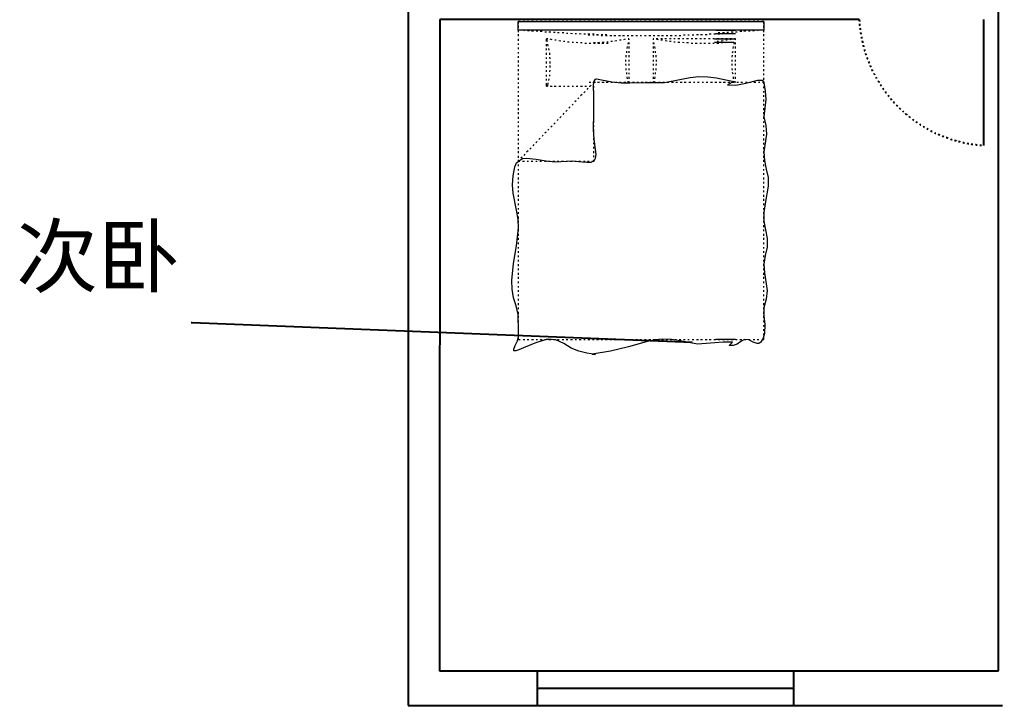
# Model space of a CAD drawing. Header units: millimetres. Extents: x 2265 to 17623, y 3383 to 17046.
# Drawn here: x 2544 to 9370, y 3799 to 8575 of the extents above; entities that cross this region are included whole.
import ezdxf
from ezdxf import colors
from ezdxf.entities.mleader import LeaderData, LeaderLine
from ezdxf.math import Vec2, Vec3

# ---------------------------------------------------------------- set-up
doc = ezdxf.new("R2010")
doc.units = ezdxf.units.MM
doc.linetypes.add('ACAD_ISO03W100', pattern=[30, 12, -18])
doc.styles.get("Standard").update_dxf_attribs({"font": 'arial.ttf'})

msp = doc.modelspace()

# ---------------------------------------------------------------- hatches: boundary and pattern name
h = msp.add_hatch(color=3)
h.dxf.hatch_style = 2
h.paths.add_polyline_path([(7730.5, 7055.7), (7732.1, 7054.1), (7730.5, 7052.6), (7728.9, 7054.1)])

# ---------------------------------------------------------------- linework, layer by layer
for p, q in [((5248.4, 13063.3), (5248.4, 3799.3)), ((9357.7, 8259.3), (9357.7, 8947.3)), ((5467.3, 8574.2), (5465.4, 4039.3)), ((8387.5, 8574.2), (5467.3, 8574.2)), ((9252.7, 8574.9), (9252.7, 7698.9)), ((9357.7, 4039.3), (9357.7, 8259.3)), ((5465.4, 4039.3), (6146.4, 4039.3)), ((6146.4, 4039.3), (6146.4, 3799.3)), ((6146.4, 4039.3), (7929.4, 4039.3)), ((7929.4, 4039.3), (9357.7, 4039.3)), ((7929.4, 4039.3), (7929.4, 3799.3)), ((6146.4, 3919.3), (7929.4, 3919.3)), ((5248.4, 3799.3), (7929.4, 3799.3)), ((7929.4, 3799.3), (9385.7, 3799.3))]:
    msp.add_line(p, q)
at = {"color": 3, "lineweight": 0}
for points in [[(6012.6, 8560.4), (6012.6, 8547.8)], [(6028.4, 8560.4), (6012.6, 8560.4)], [(6060, 8560.4), (6047.3, 8560.4)], [(6088.4, 8560.4), (6075.8, 8560.4)], [(6120, 8560.4), (6107.3, 8560.4)], [(6148.4, 8560.4), (6138.9, 8560.4)], [(6180, 8560.4), (6167.3, 8560.4)], [(6208.4, 8560.4), (6198.9, 8560.4)], [(6240, 8560.4), (6227.3, 8560.4)], [(6271.5, 8560.4), (6258.9, 8560.4)], [(6300, 8560.4), (6287.3, 8560.4)], [(6331.5, 8560.4), (6318.9, 8560.4)], [(6360, 8560.4), (6347.3, 8560.4)], [(6391.5, 8560.4), (6378.9, 8560.4)], [(6420, 8560.4), (6410.5, 8560.4)], [(6451.5, 8560.4), (6438.9, 8560.4)], [(6480, 8560.4), (6470.5, 8560.4)], [(6511.5, 8560.4), (6498.9, 8560.4)], [(6513.1, 8560.4), (6500.5, 8560.4)], [(6543.1, 8560.4), (6530.5, 8560.4)], [(6541.5, 8560.4), (6532.1, 8560.4)], [(6571.5, 8560.4), (6558.9, 8560.4)], [(6573.1, 8560.4), (6560.5, 8560.4)], [(6603.1, 8560.4), (6590.5, 8560.4)], [(6601.5, 8560.4), (6592.1, 8560.4)], [(6631.5, 8560.4), (6618.9, 8560.4)], [(6633.1, 8560.4), (6620.5, 8560.4)], [(6664.7, 8560.4), (6652.1, 8560.4)], [(6693.1, 8560.4), (6680.5, 8560.4)], [(6724.7, 8560.4), (6712.1, 8560.4)], [(6753.1, 8560.4), (6740.5, 8560.4)], [(6784.7, 8560.4), (6772.1, 8560.4)], [(6813.1, 8560.4), (6800.5, 8560.4)], [(6844.7, 8560.4), (6832.1, 8560.4)], [(6873.1, 8560.4), (6863.6, 8560.4)], [(6904.7, 8560.4), (6892.1, 8560.4)], [(6936.3, 8560.4), (6923.6, 8560.4)], [(6964.7, 8560.4), (6952.1, 8560.4)], [(6996.3, 8560.4), (6983.6, 8560.4)], [(7024.7, 8560.4), (7012.1, 8560.4)], [(7056.3, 8560.4), (7043.6, 8560.4)], [(7084.7, 8560.4), (7072.1, 8560.4)], [(7116.3, 8560.4), (7103.6, 8560.4)], [(7144.7, 8560.4), (7135.2, 8560.4)], [(7176.3, 8560.4), (7163.6, 8560.4)], [(7204.7, 8560.4), (7195.2, 8560.4)], [(7236.3, 8560.4), (7223.6, 8560.4)], [(7267.9, 8560.4), (7255.2, 8560.4)], [(7296.3, 8560.4), (7283.6, 8560.4)], [(7327.9, 8560.4), (7315.2, 8560.4)], [(7356.3, 8560.4), (7343.6, 8560.4)], [(7387.9, 8560.4), (7375.2, 8560.4)], [(7389.4, 8560.4), (7526.8, 8560.4)], [(7417.9, 8560.4), (7405.2, 8560.4)], [(7416.3, 8560.4), (7406.8, 8560.4)], [(7447.9, 8560.4), (7435.2, 8560.4)], [(7449.4, 8560.4), (7436.8, 8560.4)], [(7477.9, 8560.4), (7465.2, 8560.4)], [(7476.3, 8560.4), (7466.8, 8560.4)], [(7507.9, 8560.4), (7495.2, 8560.4)], [(7509.4, 8560.4), (7496.8, 8560.4)], [(7537.9, 8560.4), (7528.4, 8560.4)], [(7569.4, 8560.4), (7556.8, 8560.4)], [(7597.9, 8560.4), (7588.4, 8560.4)], [(7629.4, 8560.4), (7616.8, 8560.4)], [(7661, 8560.4), (7648.4, 8560.4)], [(7689.4, 8560.4), (7676.8, 8560.4)], [(7724.2, 8547.8), (7724.2, 8560.4), (7708.4, 8560.4)], [(6012.6, 8532), (6012.6, 8519.4)], [(6012.6, 8500.4), (6012.6, 8487.8)], [(6028.4, 8500.4), (6012.6, 8500.4)], [(6028.4, 8500.4), (6012.6, 8500.4)], [(6012.6, 8472), (6012.6, 8459.4)], [(6060, 8500.4), (6047.3, 8500.4)], [(6060, 8497.3), (6047.3, 8500.4)], [(6088.4, 8500.4), (6075.8, 8500.4)], [(6091.5, 8497.3), (6078.9, 8497.3)], [(6120, 8500.4), (6107.3, 8500.4)], [(6120, 8494.1), (6107.3, 8494.1)], [(6148.4, 8500.4), (6138.9, 8500.4)], [(6151.5, 8491), (6138.9, 8494.1)], [(6180, 8500.4), (6167.3, 8500.4)], [(6180, 8491), (6167.3, 8491)], [(6208.4, 8500.4), (6198.9, 8500.4)], [(6211.5, 8487.8), (6198.9, 8487.8)], [(6240, 8500.4), (6227.3, 8500.4)], [(6240, 8487.8), (6227.3, 8487.8)], [(6271.5, 8500.4), (6258.9, 8500.4)], [(6271.5, 8484.7), (6258.9, 8484.7)], [(6300, 8500.4), (6287.3, 8500.4)], [(6300, 8481.5), (6287.3, 8481.5)], [(6331.5, 8500.4), (6318.9, 8500.4)], [(6331.5, 8481.5), (6318.9, 8481.5)], [(6360, 8500.4), (6347.3, 8500.4)], [(6360, 8478.3), (6350.5, 8478.3)], [(6391.5, 8500.4), (6378.9, 8500.4)], [(6391.5, 8475.2), (6378.9, 8478.3)], [(6420, 8500.4), (6410.5, 8500.4)], [(6420, 8475.2), (6413.6, 8475.2), (6410.5, 8475.2)], [(6451.5, 8500.4), (6438.9, 8500.4)], [(6451.5, 8472), (6438.9, 8475.2)], [(6480, 8500.4), (6470.5, 8500.4)], [(6483.1, 8472), (6470.5, 8472)], [(6511.5, 8500.4), (6498.9, 8500.4)], [(6511.5, 8472), (6498.9, 8472)], [(6513.1, 8500.4), (6500.5, 8500.4)], [(6513.1, 8465.7), (6500.5, 8465.7)], [(6543.1, 8500.4), (6530.5, 8500.4)], [(6543.1, 8472), (6530.5, 8472)], [(6541.5, 8500.4), (6532.1, 8500.4)], [(6541.5, 8465.7), (6532.1, 8465.7)], [(6571.5, 8500.4), (6558.9, 8500.4)], [(6571.5, 8468.9), (6558.9, 8468.9)], [(6573.1, 8500.4), (6560.5, 8500.4)], [(6573.1, 8465.7), (6560.5, 8465.7)], [(6603.1, 8500.4), (6590.5, 8500.4)], [(6603.1, 8468.9), (6590.5, 8468.9)], [(6601.5, 8500.4), (6592.1, 8500.4)], [(6631.5, 8500.4), (6618.9, 8500.4)], [(6631.5, 8468.9), (6618.9, 8468.9)], [(6633.1, 8500.4), (6620.5, 8500.4)], [(6664.7, 8500.4), (6652.1, 8500.4)], [(6693.1, 8500.4), (6680.5, 8500.4)], [(6724.7, 8500.4), (6712.1, 8500.4)], [(6753.1, 8500.4), (6740.5, 8500.4)], [(6784.7, 8500.4), (6772.1, 8500.4)], [(6813.1, 8500.4), (6800.5, 8500.4)], [(6844.7, 8500.4), (6832.1, 8500.4)], [(6873.1, 8500.4), (6863.6, 8500.4)], [(6904.7, 8500.4), (6892.1, 8500.4)], [(6936.3, 8500.4), (6923.6, 8500.4)], [(6964.7, 8500.4), (6952.1, 8500.4)], [(6996.3, 8500.4), (6983.6, 8500.4)], [(7024.7, 8500.4), (7012.1, 8500.4)], [(7056.3, 8500.4), (7043.6, 8500.4)], [(7084.7, 8500.4), (7072.1, 8500.4)], [(7116.3, 8500.4), (7103.6, 8500.4)], [(7144.7, 8500.4), (7135.2, 8500.4)], [(7176.3, 8500.4), (7163.6, 8500.4)], [(7176.3, 8465.7), (7163.6, 8465.7)], [(7204.7, 8500.4), (7195.2, 8500.4)], [(7204.7, 8465.7), (7195.2, 8465.7)], [(7236.3, 8500.4), (7223.6, 8500.4)], [(7236.3, 8465.7), (7223.6, 8465.7)], [(7267.9, 8500.4), (7255.2, 8500.4)], [(7267.9, 8468.9), (7255.2, 8468.9)], [(7296.3, 8500.4), (7283.6, 8500.4)], [(7296.3, 8468.9), (7283.6, 8468.9)], [(7327.9, 8500.4), (7315.2, 8500.4)], [(7327.9, 8468.9), (7315.2, 8468.9)], [(7356.3, 8500.4), (7343.6, 8500.4)], [(7356.3, 8472), (7343.6, 8472)], [(7387.9, 8500.4), (7375.2, 8500.4)], [(7387.9, 8472), (7375.2, 8472)], [(7386.3, 8478.3), (7526.8, 8478.3)], [(7389.4, 8500.4), (7526.8, 8500.4)], [(7416.3, 8472), (7403.6, 8472)], [(7417.9, 8500.4), (7405.2, 8500.4)], [(7417.9, 8481.5), (7405.2, 8481.5)], [(7416.3, 8500.4), (7406.8, 8500.4)], [(7447.9, 8500.4), (7435.2, 8500.4)], [(7447.9, 8475.2), (7435.2, 8472)], [(7449.4, 8500.4), (7436.8, 8500.4)], [(7449.4, 8481.5), (7436.8, 8481.5)], [(7477.9, 8500.4), (7465.2, 8500.4)], [(7477.9, 8484.7), (7465.2, 8484.7)], [(7476.3, 8500.4), (7466.8, 8500.4)], [(7476.3, 8475.2), (7473.1, 8475.2), (7466.8, 8475.2)], [(7507.9, 8500.4), (7495.2, 8500.4)], [(7507.9, 8478.3), (7495.2, 8475.2)], [(7509.4, 8500.4), (7496.8, 8500.4)], [(7509.4, 8487.8), (7496.8, 8487.8)], [(7537.9, 8487.8), (7525.2, 8487.8)], [(7537.9, 8500.4), (7528.4, 8500.4)], [(7569.4, 8500.4), (7556.8, 8500.4)], [(7569.4, 8491), (7556.8, 8491)], [(7597.9, 8494.1), (7585.2, 8491)], [(7597.9, 8500.4), (7588.4, 8500.4)], [(7629.4, 8500.4), (7616.8, 8500.4)], [(7629.4, 8494.1), (7616.8, 8494.1)], [(7657.9, 8497.3), (7645.2, 8497.3)], [(7661, 8500.4), (7648.4, 8500.4)], [(7689.4, 8500.4), (7676.8, 8500.4)], [(7689.4, 8500.4), (7676.8, 8497.3)], [(7724.2, 8500.4), (7708.4, 8500.4)], [(7724.2, 8500.4), (7708.4, 8500.4)], [(7724.2, 8519.4), (7724.2, 8532)], [(7724.2, 8487.8), (7724.2, 8500.4)], [(7724.2, 8459.4), (7724.2, 8472)], [(6012.6, 8440.4), (6012.6, 8427.8)], [(6012.6, 8408.9), (6012.6, 8399.4)], [(6211.5, 8421.5), (6211.5, 8440.4)], [(6211.5, 8440.4), (6214.7, 8421.5)], [(6221, 8440.4), (6211.5, 8440.4)], [(6211.5, 8389.9), (6211.5, 8402.6)], [(6217.9, 8402.6), (6221, 8389.9)], [(6249.4, 8434.1), (6236.8, 8437.3)], [(6277.9, 8431), (6268.4, 8431)], [(6309.4, 8424.7), (6296.8, 8427.8)], [(6337.9, 8421.5), (6328.4, 8421.5)], [(6369.4, 8418.3), (6356.8, 8418.3)], [(6397.9, 8415.2), (6388.4, 8415.2)], [(6429.4, 8412), (6416.8, 8415.2)], [(6457.9, 8412), (6448.4, 8412)], [(6489.4, 8408.9), (6476.8, 8408.9)], [(6519.4, 8408.9), (6506.8, 8408.9)], [(6517.9, 8408.9), (6508.4, 8408.9)], [(6549.4, 8408.9), (6536.8, 8408.9)], [(6551, 8412), (6538.4, 8412)], [(6579.4, 8415.2), (6566.8, 8412)], [(6581, 8408.9), (6568.4, 8408.9)], [(6601.5, 8462.6), (6592.1, 8462.6)], [(6609.4, 8408.9), (6596.8, 8408.9)], [(6611, 8415.2), (6598.4, 8415.2)], [(6633.1, 8462.6), (6620.5, 8462.6)], [(6641, 8408.9), (6628.4, 8408.9)], [(6639.4, 8418.3), (6630, 8418.3)], [(6664.7, 8462.6), (6652.1, 8462.6)], [(6671, 8421.5), (6658.4, 8421.5)], [(6693.1, 8462.6), (6680.5, 8462.6)], [(6699.4, 8427.8), (6686.8, 8424.7)], [(6724.7, 8462.6), (6712.1, 8462.6)], [(6731, 8431), (6718.4, 8431)], [(6753.1, 8462.6), (6740.5, 8462.6)], [(6759.4, 8437.3), (6746.8, 8434.1)], [(6784.7, 8462.6), (6772.1, 8462.6)], [(6784.7, 8440.4), (6778.4, 8440.4)], [(6778.4, 8402.6), (6781.5, 8415.2)], [(6784.7, 8440.4), (6784.7, 8434.1)], [(6784.7, 8434.1), (6784.7, 8440.4)], [(6784.7, 8415.2), (6784.7, 8402.6)], [(6813.1, 8462.6), (6800.5, 8462.6)], [(6844.7, 8462.6), (6832.1, 8462.6)], [(6873.1, 8462.6), (6863.6, 8462.6)], [(6904.7, 8462.6), (6892.1, 8462.6)], [(6936.3, 8462.6), (6923.6, 8462.6)], [(6964.7, 8462.6), (6952.1, 8462.6)], [(6958.4, 8440.4), (6952.1, 8440.4), (6952.1, 8434.1)], [(6952.1, 8440.4), (6952.1, 8434.1)], [(6958.4, 8440.4), (6952.1, 8440.4)], [(6952.1, 8415.2), (6952.1, 8402.6)], [(6955.2, 8415.2), (6958.4, 8402.6)], [(6986.8, 8440.4), (6974.2, 8440.4)], [(6990, 8434.1), (6977.3, 8437.3)], [(6996.3, 8462.6), (6983.6, 8462.6)], [(7018.4, 8440.4), (7005.8, 8440.4)], [(7018.4, 8431), (7005.8, 8431)], [(7024.7, 8462.6), (7012.1, 8462.6)], [(7046.8, 8440.4), (7034.2, 8440.4)], [(7050, 8424.7), (7037.3, 8427.8)], [(7056.3, 8462.6), (7043.6, 8462.6)], [(7078.4, 8440.4), (7065.8, 8440.4)], [(7078.4, 8421.5), (7065.8, 8421.5)], [(7084.7, 8462.6), (7072.1, 8462.6)], [(7106.8, 8440.4), (7097.3, 8440.4)], [(7106.8, 8418.3), (7097.3, 8418.3)], [(7116.3, 8462.6), (7103.6, 8462.6)], [(7138.4, 8440.4), (7125.8, 8440.4)], [(7138.4, 8415.2), (7125.8, 8415.2)], [(7144.7, 8462.6), (7135.2, 8462.6)], [(7166.8, 8440.4), (7157.3, 8440.4)], [(7170, 8412), (7157.3, 8415.2)], [(7198.4, 8440.4), (7185.8, 8440.4)], [(7198.4, 8412), (7185.8, 8412)], [(7230, 8440.4), (7217.3, 8440.4)], [(7230, 8408.9), (7217.3, 8408.9)], [(7258.4, 8440.4), (7245.8, 8440.4)], [(7258.4, 8408.9), (7245.8, 8408.9)], [(7290, 8440.4), (7277.3, 8440.4)], [(7290, 8408.9), (7277.3, 8408.9)], [(7318.4, 8440.4), (7305.8, 8440.4)], [(7318.4, 8408.9), (7305.8, 8408.9)], [(7350, 8440.4), (7337.3, 8440.4)], [(7350, 8408.9), (7337.3, 8408.9)], [(7378.4, 8440.4), (7368.9, 8440.4)], [(7378.4, 8408.9), (7368.9, 8408.9)], [(7380, 8440.4), (7517.3, 8440.4)], [(7380, 8418.3), (7517.3, 8418.3)], [(7410, 8440.4), (7397.3, 8440.4)], [(7410, 8408.9), (7397.3, 8408.9)], [(7411.5, 8440.4), (7398.9, 8440.4)], [(7408.4, 8421.5), (7398.9, 8421.5)], [(7440, 8440.4), (7427.3, 8440.4)], [(7440, 8427.8), (7427.3, 8424.7)], [(7438.4, 8440.4), (7428.9, 8440.4)], [(7438.4, 8412), (7428.9, 8412)], [(7470, 8440.4), (7457.3, 8440.4)], [(7470, 8415.2), (7457.3, 8412)], [(7471.5, 8440.4), (7458.9, 8440.4)], [(7468.4, 8431), (7458.9, 8431)], [(7500, 8440.4), (7487.3, 8440.4)], [(7500, 8437.3), (7487.3, 8434.1)], [(7501.5, 8440.4), (7488.9, 8440.4)], [(7498.4, 8415.2), (7488.9, 8415.2)], [(7522.1, 8434.1), (7525.2, 8440.4), (7515.8, 8440.4)], [(7515.8, 8402.6), (7518.9, 8415.2)], [(7525.2, 8434.1), (7525.2, 8440.4), (7518.9, 8440.4)], [(7525.2, 8402.6), (7525.2, 8415.2)], [(7724.2, 8427.8), (7724.2, 8440.4)], [(7724.2, 8399.4), (7724.2, 8408.9)], [(6012.6, 8380.4), (6012.6, 8367.8)], [(6012.6, 8348.9), (6012.6, 8339.4)], [(6211.5, 8361.5), (6211.5, 8374.1)], [(6211.5, 8329.9), (6211.5, 8342.6)], [(6224.2, 8374.1), (6227.3, 8361.5)], [(6230.5, 8342.6), (6230.5, 8329.9)], [(6768.9, 8342.6), (6768.9, 8355.2)], [(6772.1, 8374.1), (6775.2, 8386.8)], [(6784.7, 8386.8), (6784.7, 8374.1)], [(6784.7, 8355.2), (6784.7, 8342.6)], [(6952.1, 8386.8), (6952.1, 8374.1)], [(6952.1, 8355.2), (6952.1, 8342.6)], [(6961.5, 8386.8), (6964.7, 8374.1)], [(6967.9, 8355.2), (6967.9, 8342.6)], [(7506.3, 8342.6), (7509.4, 8355.2)], [(7509.4, 8374.1), (7512.6, 8386.8)], [(7525.2, 8374.1), (7525.2, 8386.8)], [(7525.2, 8342.6), (7525.2, 8355.2)], [(7724.2, 8367.8), (7724.2, 8380.4)], [(7724.2, 8339.4), (7724.2, 8348.9)], [(6012.6, 8320.4), (6012.6, 8307.8)], [(6012.6, 8288.9), (6012.6, 8276.2)], [(6012.6, 8260.4), (6012.6, 8247.8)], [(6211.5, 8301.5), (6211.5, 8311)], [(6211.5, 8269.9), (6211.5, 8282.6)], [(6230.5, 8314.1), (6233.6, 8301.5)], [(6233.6, 8282.6), (6233.6, 8276.2), (6233.6, 8269.9)], [(6762.6, 8282.6), (6762.6, 8288.9), (6762.6, 8295.2)], [(6765.8, 8254.1), (6762.6, 8266.8)], [(6765.8, 8314.1), (6765.8, 8326.8)], [(6784.7, 8326.8), (6784.7, 8314.1)], [(6784.7, 8295.2), (6784.7, 8282.6)], [(6784.7, 8266.8), (6784.7, 8254.1)], [(6952.1, 8326.8), (6952.1, 8314.1)], [(6952.1, 8295.2), (6952.1, 8282.6)], [(6952.1, 8266.8), (6952.1, 8254.1)], [(6971, 8326.8), (6971, 8314.1)], [(6974.2, 8266.8), (6971, 8254.1)], [(6974.2, 8295.2), (6974.2, 8288.9), (6974.2, 8282.6)], [(7503.1, 8314.1), (7506.3, 8326.8)], [(7503.1, 8282.6), (7503.1, 8288.9), (7503.1, 8295.2)], [(7503.1, 8254.1), (7503.1, 8266.8)], [(7525.2, 8314.1), (7525.2, 8326.8)], [(7525.2, 8282.6), (7525.2, 8295.2)], [(7525.2, 8254.1), (7525.2, 8266.8)], [(7724.2, 8307.8), (7724.2, 8320.4)], [(7724.2, 8276.2), (7724.2, 8288.9)], [(7724.2, 8247.8), (7724.2, 8260.4)], [(6012.6, 8228.9), (6012.6, 8216.2)], [(6012.6, 8200.4), (6012.6, 8187.8)], [(6211.5, 8241.5), (6211.5, 8251)], [(6211.5, 8209.9), (6211.5, 8222.6)], [(6233.6, 8222.6), (6230.5, 8209.9)], [(6233.6, 8254.1), (6233.6, 8241.5)], [(6765.8, 8222.6), (6765.8, 8235.2)], [(6768.9, 8194.1), (6768.9, 8206.8)], [(6784.7, 8235.2), (6784.7, 8222.6)], [(6784.7, 8203.6), (6784.7, 8194.1)], [(6952.1, 8235.2), (6952.1, 8222.6)], [(6952.1, 8203.6), (6952.1, 8194.1)], [(6967.9, 8206.8), (6967.9, 8194.1)], [(6971, 8235.2), (6971, 8222.6)], [(7506.3, 8222.6), (7503.1, 8235.2)], [(7509.4, 8194.1), (7506.3, 8206.8)], [(7525.2, 8222.6), (7525.2, 8235.2)], [(7525.2, 8194.1), (7525.2, 8203.6)], [(7724.2, 8216.2), (7724.2, 8228.9)], [(7724.2, 8187.8), (7724.2, 8200.4)], [(7724.2, 8137.3), (7733.6, 8077.3), (7736.8, 8017.3), (7730.5, 7957.3), (7724.2, 7897.3), (7736.8, 7837.3), (7743.1, 7777.3), (7724.2, 7654.1), (7727.3, 7594.1), (7740, 7534.1), (7752.6, 7474.1), (7752.6, 7414.1), (7733.6, 7294.1), (7724.2, 7231), (7724.2, 7171), (7746.3, 7051), (7746.3, 6991), (7733.6, 6931), (7724.2, 6871), (7727.3, 6811), (7746.3, 6687.8), (7740, 6627.8), (7724.2, 6567.8), (7724.2, 6511), (7730.5, 6451), (7727.3, 6387.8), (7717.9, 6356.2), (7702.1, 6327.8), (7689.4, 6318.3), (7676.8, 6318.3), (7648.4, 6327.8), (7620, 6343.6), (7588.4, 6346.8), (7563.1, 6334.1), (7537.9, 6315.2), (7509.4, 6305.7), (7481, 6305.7), (7504.7, 6327.8), (7441.5, 6327.8), (7381.5, 6324.7), (7261.5, 6315.2), (7141.5, 6337.3), (7081.5, 6346.8), (7021.5, 6349.9), (6961.5, 6343.6), (6904.7, 6331), (6781.5, 6296.2), (6655.2, 6264.7), (6528.9, 6245.7), (6552.6, 6242.6), (6492.6, 6252), (6435.8, 6264.7), (6382.1, 6286.8), (6331.5, 6318.3), (6274.7, 6343.6), (6243.1, 6346.8), (6208.4, 6346.8), (6129.4, 6321.5), (6050.5, 6289.9), (6018.9, 6274.1), (5996.8, 6267.8), (5984.2, 6267.8), (5984.2, 6280.4), (5993.6, 6305.7), (6009.4, 6337.3), (6015.8, 6368.9), (6015.8, 6400.4), (6012.6, 6520.4), (6000, 6580.4), (5981, 6637.3), (5971.5, 6697.3), (5968.4, 6757.3), (5981, 6877.3), (6003.1, 7000.4), (6015.8, 7123.6), (6012.6, 7183.6), (6003.1, 7246.8), (5977.9, 7366.8), (5974.7, 7423.6), (5977.9, 7486.8), (5990.5, 7549.9), (6003.1, 7578.3), (6022.1, 7594.1), (6044.2, 7606.8), (6072.6, 7609.9), (6138.9, 7603.6), (6208.4, 7591), (6271.5, 7584.7), (6388.4, 7591), (6457.9, 7584.7), (6492.6, 7581.5), (6521, 7581.5), (6543.1, 7591), (6552.6, 7609.9), (6555.8, 7635.2), (6552.6, 7669.9), (6543.1, 7742.6), (6536.8, 7808.9), (6540, 7925.7), (6540, 8048.9), (6536.8, 8112), (6540, 8140.4), (6552.6, 8159.4), (6558.2, 8162.2)], [(6012.6, 8168.9), (6012.6, 8156.2)], [(6012.6, 8137.3), (6012.6, 8127.8)], [(6211.5, 8178.3), (6211.5, 8191)], [(6211.5, 8149.9), (6211.5, 8162.6)], [(6211.5, 8112), (6211.5, 8131)], [(6221, 8134.1), (6217.9, 8112)], [(6227.3, 8162.6), (6224.2, 8149.9)], [(6230.5, 8191), (6230.5, 8181.5)], [(6519.4, 8137.3), (6506.8, 8137.3)], [(6549.4, 8137.3), (6540, 8137.3), (6533.6, 8131)], [(6551, 8137.3), (6538.4, 8137.3)], [(6540, 8127.8), (6540, 8137.3)], [(6558.2, 8162.2), (6664.7, 8140.4), (6731, 8134.1), (6791, 8134.1), (6907.9, 8137.3), (7031, 8137.3), (7151, 8159.4), (7211, 8172), (7271, 8178.3), (7334.2, 8175.2), (7394.2, 8168.9), (7514.2, 8143.6), (7471.5, 8121.5), (7528.4, 8118.3), (7597.9, 8131), (7680, 8153.1), (7711.5, 8153.1), (7721, 8146.8), (7724.2, 8134.1)], [(6579.4, 8137.3), (6566.8, 8137.3)], [(6577.9, 8137.3), (6568.4, 8137.3)], [(6609.4, 8137.3), (6596.8, 8137.3)], [(6611, 8137.3), (6598.4, 8137.3)], [(6639.4, 8137.3), (6626.8, 8137.3)], [(6641, 8137.3), (6628.4, 8137.3)], [(6671, 8137.3), (6658.4, 8137.3)], [(6699.4, 8137.3), (6690, 8137.3)], [(6731, 8137.3), (6718.4, 8137.3)], [(6762.6, 8137.3), (6750, 8137.3)], [(6775.2, 8162.6), (6772.1, 8175.2)], [(6778.4, 8137.3), (6778.4, 8146.8)], [(6791, 8137.3), (6778.4, 8137.3)], [(6784.7, 8175.2), (6784.7, 8162.6)], [(6784.7, 8143.6), (6784.7, 8137.3)], [(6822.6, 8137.3), (6810, 8137.3)], [(6851, 8137.3), (6838.4, 8137.3)], [(6882.6, 8137.3), (6870, 8137.3)], [(6911, 8137.3), (6898.4, 8137.3)], [(6942.6, 8137.3), (6930, 8137.3)], [(6952.1, 8175.2), (6952.1, 8162.6)], [(6952.1, 8143.6), (6952.1, 8137.3)], [(6958.4, 8146.8), (6958.4, 8137.3)], [(6964.7, 8175.2), (6961.5, 8162.6)], [(6971, 8137.3), (6961.5, 8137.3)], [(7002.6, 8137.3), (6990, 8137.3)], [(7031, 8137.3), (7021.5, 8137.3)], [(7062.6, 8137.3), (7050, 8137.3)], [(7094.2, 8137.3), (7081.5, 8137.3)], [(7122.6, 8137.3), (7110, 8137.3)], [(7154.2, 8137.3), (7141.5, 8137.3)], [(7182.6, 8137.3), (7170, 8137.3)], [(7214.2, 8137.3), (7201.5, 8137.3)], [(7242.6, 8137.3), (7233.1, 8137.3)], [(7274.2, 8137.3), (7261.5, 8137.3)], [(7302.6, 8137.3), (7293.1, 8137.3)], [(7334.2, 8137.3), (7321.5, 8137.3)], [(7365.8, 8137.3), (7353.1, 8137.3)], [(7394.2, 8137.3), (7381.5, 8137.3)], [(7395.8, 8137.3), (7383.1, 8137.3)], [(7425.8, 8137.3), (7413.1, 8137.3)], [(7424.2, 8137.3), (7414.7, 8137.3)], [(7454.2, 8137.3), (7441.5, 8137.3)], [(7455.8, 8137.3), (7443.1, 8137.3)], [(7485.8, 8137.3), (7473.1, 8137.3)], [(7487.3, 8137.3), (7474.7, 8137.3)], [(7515.8, 8137.3), (7503.1, 8137.3)], [(7514.2, 8137.3), (7504.7, 8137.3)], [(7512.6, 8162.6), (7512.6, 8175.2)], [(7518.9, 8137.3), (7515.8, 8146.8)], [(7525.2, 8162.6), (7525.2, 8175.2)], [(7525.2, 8137.3), (7525.2, 8143.6)], [(7547.3, 8137.3), (7534.7, 8137.3)], [(7575.8, 8137.3), (7563.1, 8137.3)], [(7607.3, 8137.3), (7594.7, 8137.3)], [(7635.8, 8137.3), (7623.1, 8137.3)], [(7667.3, 8137.3), (7654.7, 8137.3)], [(7695.8, 8137.3), (7686.3, 8137.3)], [(7724.2, 8137.3), (7714.7, 8137.3)], [(7724.2, 8156.2), (7724.2, 8168.9)], [(7724.2, 8127.8), (7724.2, 8137.3)], [(6012.6, 8108.9), (6012.6, 8096.2)], [(6012.6, 8077.3), (6012.6, 8067.8)], [(6211.5, 8112), (6217.9, 8112)], [(6236.8, 8112), (6249.4, 8112)], [(6265.2, 8112), (6277.9, 8112)], [(6296.8, 8112), (6309.4, 8112)], [(6328.4, 8112), (6337.9, 8112)], [(6356.8, 8112), (6369.4, 8112)], [(6388.4, 8112), (6397.9, 8112)], [(6416.8, 8112), (6429.4, 8112)], [(6448.4, 8112), (6461, 8112)], [(6480, 8074.1), (6470.5, 8064.7)], [(6476.8, 8112), (6489.4, 8112)], [(6498.9, 8096.2), (6492.6, 8086.8)], [(6508.4, 8112), (6514.7, 8112)], [(6521, 8118.3), (6511.5, 8108.9)], [(6540, 8099.4), (6540, 8112)], [(6540, 8067.8), (6540, 8080.4)], [(7724.2, 8096.2), (7724.2, 8108.9)], [(7724.2, 8067.8), (7724.2, 8077.3)], [(6012.6, 8048.9), (6012.6, 8036.2)], [(6012.6, 8017.3), (6012.6, 8004.7)], [(6012.6, 7988.9), (6012.6, 7976.2)], [(6416.8, 8007.8), (6407.3, 8001.5)], [(6435.8, 8029.9), (6429.4, 8023.6)], [(6457.9, 8052), (6448.4, 8042.6)], [(6540, 8039.4), (6540, 8048.9)], [(6540, 8007.8), (6540, 8020.4)], [(6540, 7976.2), (6540, 7988.9)], [(7724.2, 8036.2), (7724.2, 8048.9)], [(7724.2, 8004.7), (7724.2, 8017.3)], [(7724.2, 7976.2), (7724.2, 7988.9)], [(6012.6, 7957.3), (6012.6, 7944.7)], [(6012.6, 7928.9), (6012.6, 7916.2)], [(6331.5, 7922.6), (6325.2, 7913.1)], [(6353.6, 7944.7), (6344.2, 7935.2)], [(6375.8, 7966.8), (6366.3, 7957.3)], [(6394.7, 7985.7), (6388.4, 7979.4)], [(6540, 7947.8), (6540, 7960.4)], [(6540, 7916.2), (6540, 7928.9)], [(7724.2, 7944.7), (7724.2, 7957.3)], [(7724.2, 7916.2), (7724.2, 7928.9)], [(6012.6, 7897.3), (6012.6, 7884.7)], [(6012.6, 7865.7), (6012.6, 7856.2)], [(6271.5, 7856.2), (6262.1, 7846.8)], [(6290.5, 7878.3), (6284.2, 7868.9)], [(6312.6, 7900.4), (6303.1, 7891)], [(6540, 7887.8), (6540, 7900.4)], [(6540, 7856.2), (6540, 7868.9)], [(7724.2, 7884.7), (7724.2, 7897.3)], [(7724.2, 7856.2), (7724.2, 7865.7)], [(6012.6, 7837.3), (6012.6, 7824.7)], [(6012.6, 7805.7), (6012.6, 7796.2)], [(6208.4, 7789.9), (6198.9, 7783.6)], [(6227.3, 7812), (6221, 7805.7)], [(6249.4, 7834.1), (6240, 7824.7)], [(6540, 7827.8), (6540, 7840.4)], [(6540, 7796.2), (6540, 7808.9)], [(7724.2, 7824.7), (7724.2, 7837.3)], [(7724.2, 7796.2), (7724.2, 7805.7)], [(6012.6, 7777.3), (6012.6, 7764.7)], [(6012.6, 7745.7), (6012.6, 7733.1)], [(6012.6, 7717.3), (6012.6, 7704.7)], [(6145.2, 7726.8), (6135.8, 7717.3)], [(6167.3, 7748.9), (6157.9, 7739.4)], [(6186.3, 7771), (6180, 7761.5)], [(6540, 7767.8), (6540, 7777.3)], [(6540, 7736.2), (6540, 7748.9)], [(6540, 7707.8), (6540, 7717.3)], [(7724.2, 7764.7), (7724.2, 7777.3)], [(7724.2, 7733.1), (7724.2, 7745.7)], [(7724.2, 7704.7), (7724.2, 7717.3)], [(6012.6, 7685.7), (6012.6, 7673.1)], [(6012.6, 7657.3), (6012.6, 7644.7)], [(6082.1, 7660.4), (6072.6, 7651)], [(6104.2, 7682.6), (6094.7, 7673.1)], [(6123.1, 7704.7), (6116.8, 7695.2)], [(6540, 7676.2), (6540, 7688.9)], [(6540, 7644.7), (6540, 7657.3)], [(7724.2, 7673.1), (7724.2, 7685.7)], [(7724.2, 7644.7), (7724.2, 7657.3)], [(6012.6, 7625.7), (6012.6, 7613.1)], [(6012.6, 7597.3), (6012.6, 7584.7)], [(6018.9, 7594.1), (6012.6, 7587.8), (6025.2, 7587.8)], [(6041, 7616.2), (6031.5, 7609.9)], [(6044.2, 7587.8), (6056.8, 7587.8)], [(6060, 7638.3), (6053.6, 7628.9)], [(6075.8, 7587.8), (6085.2, 7587.8)], [(6104.2, 7587.8), (6116.8, 7587.8)], [(6135.8, 7587.8), (6145.2, 7587.8)], [(6164.2, 7587.8), (6176.8, 7587.8)], [(6195.8, 7587.8), (6208.4, 7587.8)], [(6224.2, 7587.8), (6236.8, 7587.8)], [(6255.8, 7587.8), (6268.4, 7587.8)], [(6284.2, 7587.8), (6296.8, 7587.8)], [(6315.8, 7587.8), (6328.4, 7587.8)], [(6347.3, 7587.8), (6356.8, 7587.8)], [(6375.8, 7587.8), (6388.4, 7587.8)], [(6407.3, 7587.8), (6416.8, 7587.8)], [(6435.8, 7587.8), (6448.4, 7587.8)], [(6467.3, 7587.8), (6480, 7587.8)], [(6495.8, 7587.8), (6508.4, 7587.8)], [(6527.3, 7587.8), (6540, 7587.8), (6540, 7597.3)], [(6540, 7616.2), (6540, 7628.9)], [(7724.2, 7613.1), (7724.2, 7625.7)], [(7724.2, 7584.7), (7724.2, 7597.3)], [(6012.6, 7565.7), (6012.6, 7553.1)], [(6012.6, 7534.1), (6012.6, 7524.7)], [(7724.2, 7553.1), (7724.2, 7565.7)], [(7724.2, 7524.7), (7724.2, 7534.1)], [(6012.6, 7505.7), (6012.6, 7493.1)], [(6012.6, 7474.1), (6012.6, 7461.5)], [(6012.6, 7445.7), (6012.6, 7433.1)], [(7724.2, 7493.1), (7724.2, 7505.7)], [(7724.2, 7461.5), (7724.2, 7474.1)], [(7724.2, 7433.1), (7724.2, 7445.7)], [(6012.6, 7414.1), (6012.6, 7401.5)], [(6012.6, 7385.7), (6012.6, 7373.1)], [(7724.2, 7401.5), (7724.2, 7414.1)], [(7724.2, 7373.1), (7724.2, 7385.7)], [(6012.6, 7354.1), (6012.6, 7341.5)], [(6012.6, 7325.7), (6012.6, 7313.1)], [(7724.2, 7341.5), (7724.2, 7354.1)], [(7724.2, 7313.1), (7724.2, 7325.7)], [(6012.6, 7294.1), (6012.6, 7281.5)], [(6012.6, 7262.6), (6012.6, 7253.1)], [(7724.2, 7281.5), (7724.2, 7294.1)], [(7724.2, 7253.1), (7724.2, 7262.6)], [(6012.6, 7234.1), (6012.6, 7221.5)], [(6012.6, 7202.6), (6012.6, 7189.9)], [(6012.6, 7174.1), (6012.6, 7161.5)], [(7724.2, 7221.5), (7724.2, 7234.1)], [(7724.2, 7189.9), (7724.2, 7202.6)], [(7724.2, 7161.5), (7724.2, 7174.1)], [(6012.6, 7142.6), (6012.6, 7129.9)], [(6012.6, 7114.1), (6012.6, 7101.5)], [(7724.2, 7129.9), (7724.2, 7142.6)], [(7724.2, 7101.5), (7724.2, 7114.1)], [(6012.6, 7082.6), (6012.6, 7069.9)], [(6012.6, 7054.1), (6012.6, 7041.5)], [(7724.2, 7069.9), (7724.2, 7082.6)], [(7724.2, 7041.5), (7724.2, 7054.1)], [(6012.6, 7022.6), (6012.6, 7009.9)], [(6012.6, 6991), (6012.6, 6981.5)], [(7724.2, 7009.9), (7724.2, 7022.6)], [(7724.2, 6981.5), (7724.2, 6991)], [(6012.6, 6962.6), (6012.6, 6949.9)], [(6012.6, 6931), (6012.6, 6921.5)], [(6012.6, 6902.6), (6012.6, 6889.9)], [(7724.2, 6949.9), (7724.2, 6962.6)], [(7724.2, 6921.5), (7724.2, 6931)], [(7724.2, 6889.9), (7724.2, 6902.6)], [(6012.6, 6871), (6012.6, 6858.3)], [(6012.6, 6842.6), (6012.6, 6829.9)], [(7724.2, 6858.3), (7724.2, 6871)], [(7724.2, 6829.9), (7724.2, 6842.6)], [(6012.6, 6811), (6012.6, 6798.3)], [(6012.6, 6782.6), (6012.6, 6769.9)], [(7724.2, 6798.3), (7724.2, 6811)], [(7724.2, 6769.9), (7724.2, 6782.6)], [(6012.6, 6751), (6012.6, 6738.3)], [(6012.6, 6719.4), (6012.6, 6709.9)], [(6012.6, 6691), (6012.6, 6678.3)], [(7724.2, 6738.3), (7724.2, 6751)], [(7724.2, 6709.9), (7724.2, 6719.4)], [(7724.2, 6678.3), (7724.2, 6691)], [(6012.6, 6659.4), (6012.6, 6649.9)], [(6012.6, 6631), (6012.6, 6618.3)], [(7724.2, 6649.9), (7724.2, 6659.4)], [(7724.2, 6618.3), (7724.2, 6631)], [(6012.6, 6599.4), (6012.6, 6586.8)], [(6012.6, 6571), (6012.6, 6558.3)], [(7724.2, 6586.8), (7724.2, 6599.4)], [(7724.2, 6558.3), (7724.2, 6571)], [(6012.6, 6539.4), (6012.6, 6526.8)], [(6012.6, 6511), (6012.6, 6498.3)], [(7724.2, 6526.8), (7724.2, 6539.4)], [(7724.2, 6498.3), (7724.2, 6511)], [(6012.6, 6479.4), (6012.6, 6466.8)], [(6012.6, 6447.8), (6012.6, 6438.3)], [(6012.6, 6419.4), (6012.6, 6406.8)], [(7724.2, 6466.8), (7724.2, 6479.4)], [(7724.2, 6438.3), (7724.2, 6447.8)], [(7724.2, 6406.8), (7724.2, 6419.4)], [(6012.6, 6387.8), (6012.6, 6378.3)], [(6012.6, 6359.4), (6012.6, 6346.8), (6028.4, 6346.8)], [(7708.4, 6346.8), (7724.2, 6346.8), (7724.2, 6359.4)], [(7724.2, 6378.3), (7724.2, 6387.8)], [(6047.3, 6346.8), (6060, 6346.8)], [(6075.8, 6346.8), (6088.4, 6346.8)], [(6107.3, 6346.8), (6120, 6346.8)], [(6138.9, 6346.8), (6148.4, 6346.8)], [(6167.3, 6346.8), (6180, 6346.8)], [(6198.9, 6346.8), (6208.4, 6346.8)], [(6227.3, 6346.8), (6240, 6346.8)], [(6258.9, 6346.8), (6271.5, 6346.8)], [(6287.3, 6346.8), (6300, 6346.8)], [(6318.9, 6346.8), (6331.5, 6346.8)], [(6347.3, 6346.8), (6360, 6346.8)], [(6378.9, 6346.8), (6391.5, 6346.8)], [(6410.5, 6346.8), (6420, 6346.8)], [(6438.9, 6346.8), (6451.5, 6346.8)], [(6470.5, 6346.8), (6480, 6346.8)], [(6498.9, 6346.8), (6511.5, 6346.8)], [(6500.5, 6346.8), (6513.1, 6346.8)], [(6530.5, 6346.8), (6543.1, 6346.8)], [(6532.1, 6346.8), (6541.5, 6346.8)], [(6558.9, 6346.8), (6571.5, 6346.8)], [(6560.5, 6346.8), (6573.1, 6346.8)], [(6590.5, 6346.8), (6603.1, 6346.8)], [(6592.1, 6346.8), (6601.5, 6346.8)], [(6618.9, 6346.8), (6631.5, 6346.8)], [(6620.5, 6346.8), (6633.1, 6346.8)], [(6652.1, 6346.8), (6664.7, 6346.8)], [(6680.5, 6346.8), (6693.1, 6346.8)], [(6712.1, 6346.8), (6724.7, 6346.8)], [(6740.5, 6346.8), (6753.1, 6346.8)], [(6772.1, 6346.8), (6784.7, 6346.8)], [(6800.5, 6346.8), (6813.1, 6346.8)], [(6832.1, 6346.8), (6844.7, 6346.8)], [(6863.6, 6346.8), (6873.1, 6346.8)], [(6892.1, 6346.8), (6904.7, 6346.8)], [(6923.6, 6346.8), (6936.3, 6346.8)], [(6952.1, 6346.8), (6964.7, 6346.8)], [(6983.6, 6346.8), (6996.3, 6346.8)], [(7012.1, 6346.8), (7024.7, 6346.8)], [(7043.6, 6346.8), (7056.3, 6346.8)], [(7072.1, 6346.8), (7084.7, 6346.8)], [(7103.6, 6346.8), (7116.3, 6346.8)], [(7135.2, 6346.8), (7144.7, 6346.8)], [(7163.6, 6346.8), (7176.3, 6346.8)], [(7195.2, 6346.8), (7204.7, 6346.8)], [(7223.6, 6346.8), (7236.3, 6346.8)], [(7255.2, 6346.8), (7267.9, 6346.8)], [(7283.6, 6346.8), (7296.3, 6346.8)], [(7315.2, 6346.8), (7327.9, 6346.8)], [(7343.6, 6346.8), (7356.3, 6346.8)], [(7375.2, 6346.8), (7387.9, 6346.8)], [(7526.8, 6346.8), (7389.4, 6346.8)], [(7405.2, 6346.8), (7417.9, 6346.8)], [(7406.8, 6346.8), (7416.3, 6346.8)], [(7435.2, 6346.8), (7447.9, 6346.8)], [(7436.8, 6346.8), (7449.4, 6346.8)], [(7465.2, 6346.8), (7477.9, 6346.8)], [(7466.8, 6346.8), (7476.3, 6346.8)], [(7495.2, 6346.8), (7507.9, 6346.8)], [(7496.8, 6346.8), (7509.4, 6346.8)], [(7528.4, 6346.8), (7537.9, 6346.8)], [(7556.8, 6346.8), (7569.4, 6346.8)], [(7588.4, 6346.8), (7597.9, 6346.8)], [(7616.8, 6346.8), (7629.4, 6346.8)], [(7648.4, 6346.8), (7661, 6346.8)], [(7676.8, 6346.8), (7689.4, 6346.8)]]:
    msp.add_lwpolyline(points, dxfattribs=at)
msp.add_lwpolyline([(7724.2, 8500.4), (6012.6, 8500.4), (6012.6, 8560.4), (7724.2, 8560.4)], close=True, dxfattribs=at)
at = {"linetype": 'ACAD_ISO03W100'}
msp.add_arc((9313.1, 8623.8), 926.9, 183.07017, 266.26021, dxfattribs=at)

# ---------------------------------------------------------------- texts
msp.add_text('次卧', height=417.37).set_placement((2519.7, 6718.4))

# ---------------------------------------------------------------- leaders
ml = msp.add_multileader_mtext('Standard')
ml.set_content('', color=256)
ml.set_leader_properties()
ml.build(insert=Vec2(0, 0))
ctx = ml.context
ctx.base_point, ctx.plane_origin = Vec3(3733, 6463.4), Vec3(7229.5, 6326)
ctx.text_align_type = 2
notes = []
notes.append((ctx, [(0, (1, 1, 0), (3745, 6463.4), (-1, 0), 8, [(0, [(7229.5, 6326)], 0, [])])]))
ctx.mtext.insert, ctx.mtext.alignment, ctx.mtext.flow_direction = Vec3(3735, 6465.4), 3, 5
for ctx, leaders in notes:
    for number, flags, end, landing, length, lines in leaders:
        leader = LeaderData()
        leader.index, (leader.has_last_leader_line, leader.has_dogleg_vector, leader.attachment_direction) = number, flags
        leader.last_leader_point, leader.dogleg_vector, leader.dogleg_length = Vec3(end), Vec3(landing), length
        for number, points, colour, breaks in lines:
            line = LeaderLine()
            line.index, line.vertices, line.color, line.breaks = number, Vec3.list(points), colors.encode_raw_color(colour), breaks
            leader.lines.append(line)
        ctx.leaders.append(leader)

doc.saveas('drawing.dxf')
